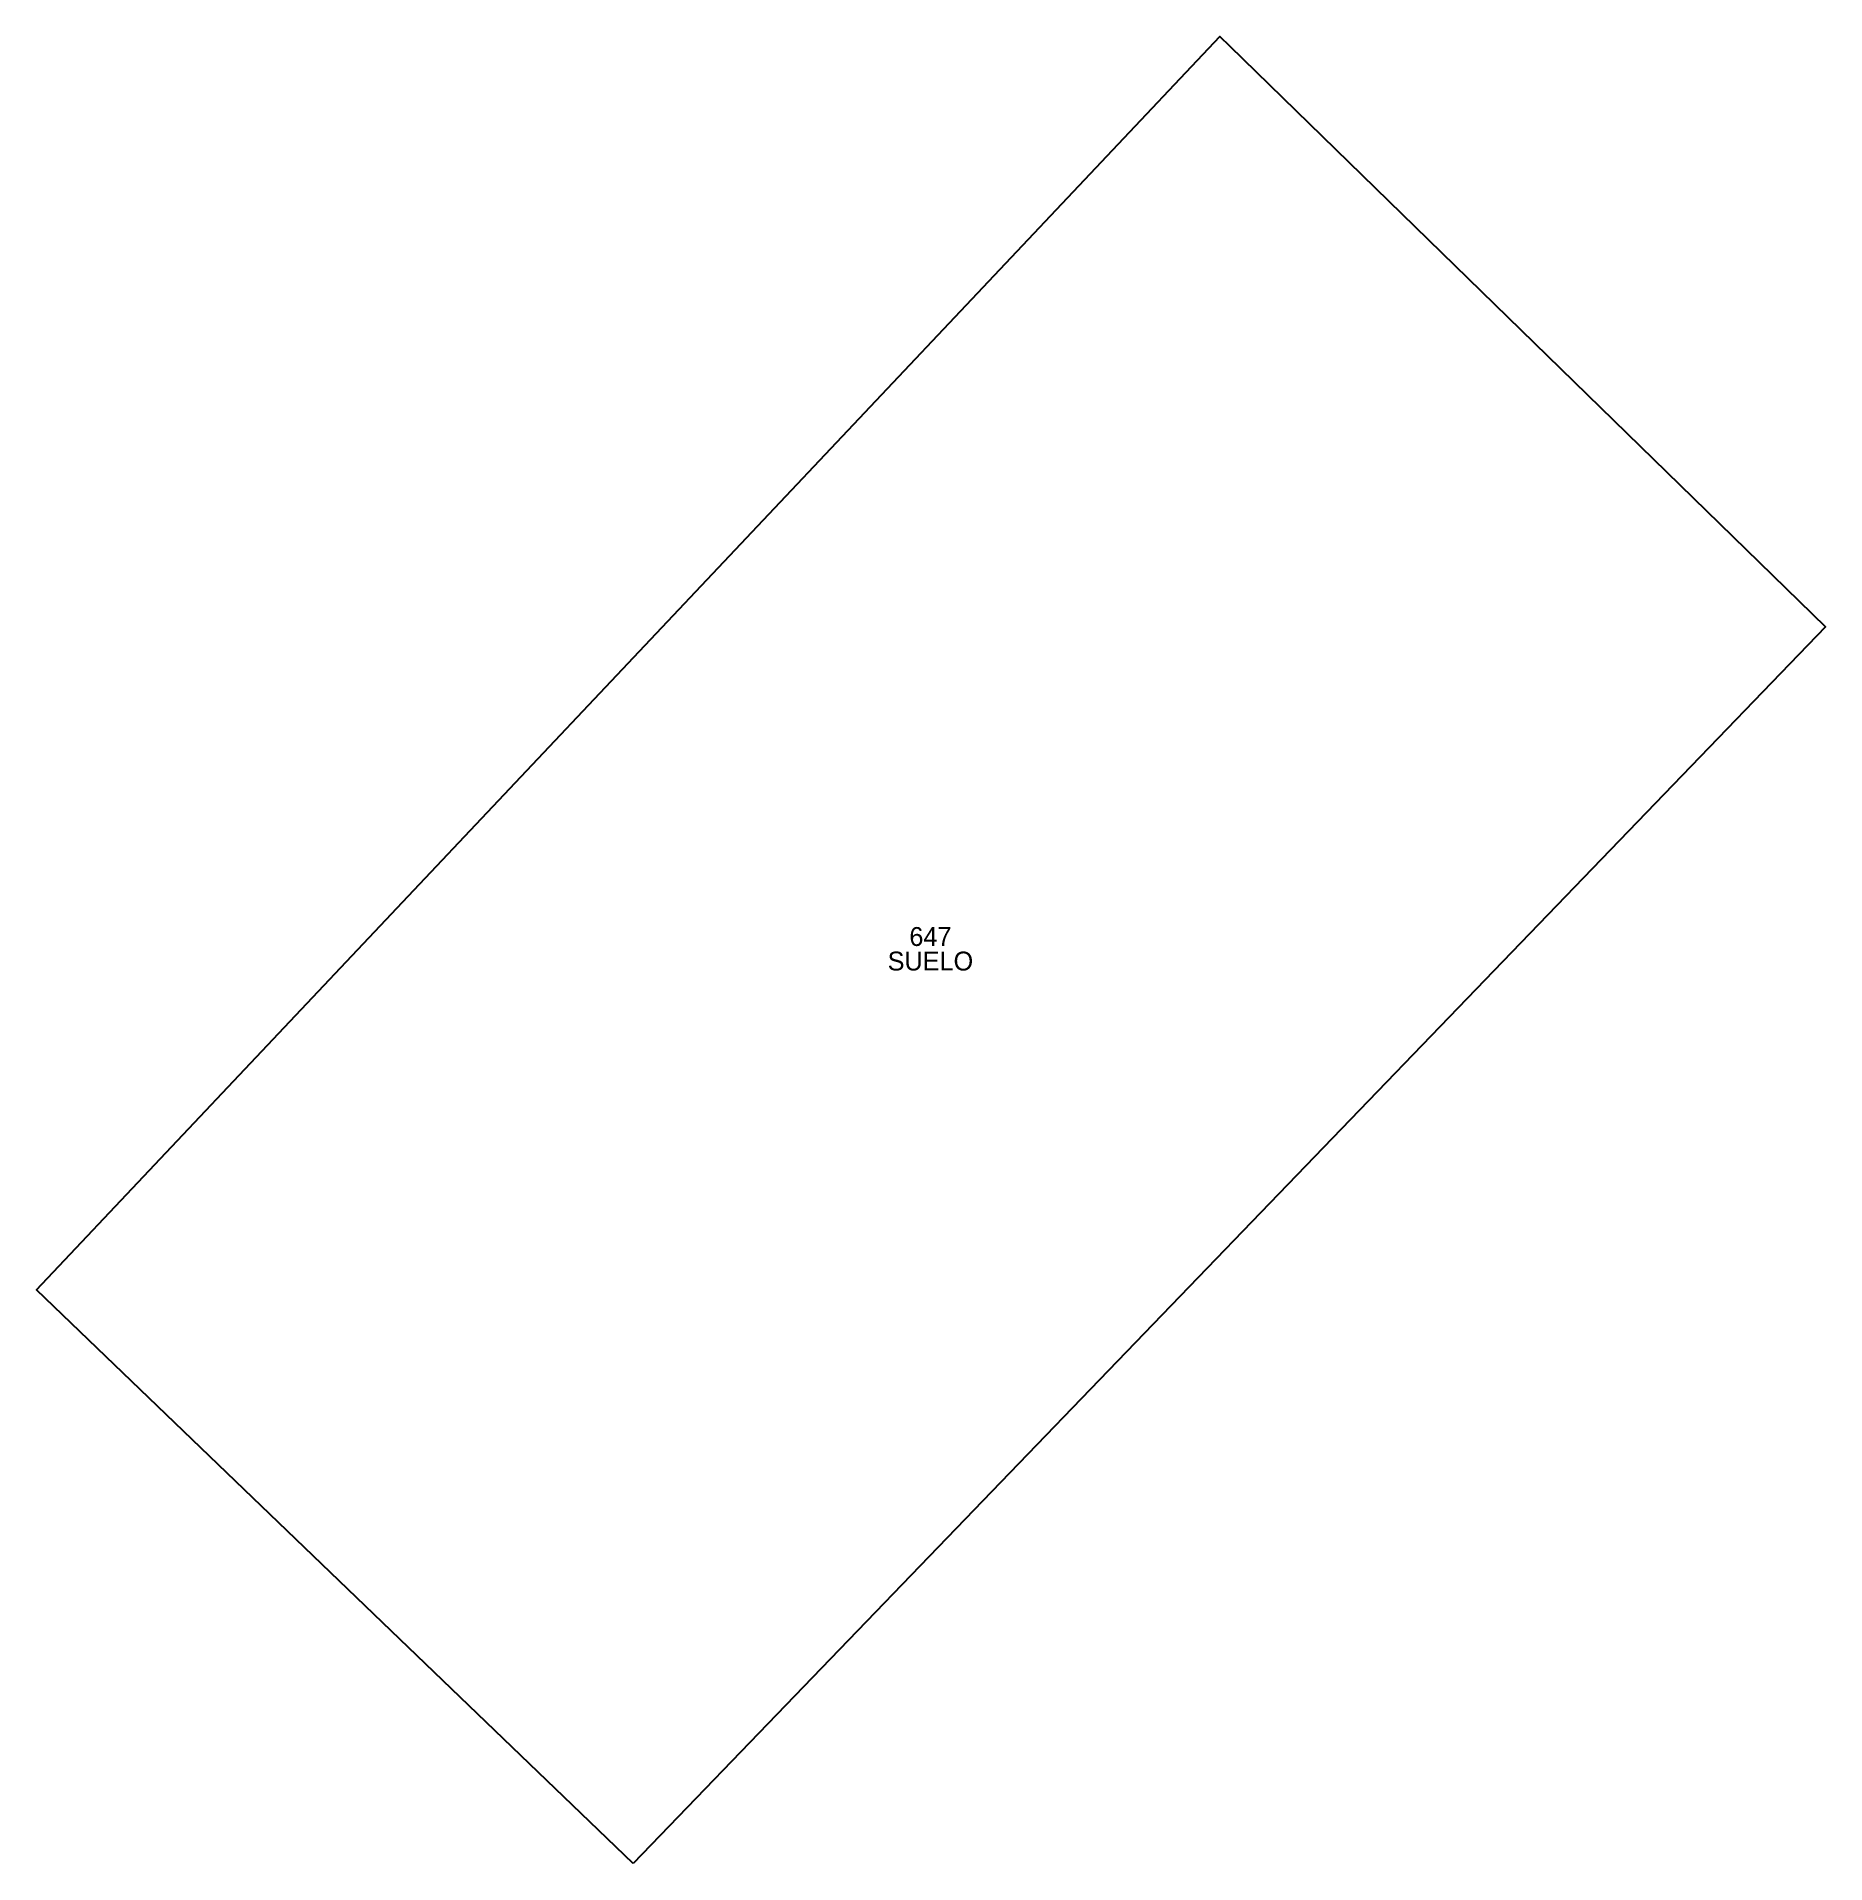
# Model space of a CAD drawing. Header units: metres. Extents: x 483546.5 to 483584.5, y 4631419 to 4631457.7.
import ezdxf
from ezdxf.enums import TextEntityAlignment as Align

# ---------------------------------------------------------------- set-up
doc = ezdxf.new("R2010")
doc.units = ezdxf.units.M

msp = doc.modelspace()

# ---------------------------------------------------------------- linework, layer by layer
at = {"layer": 'PG-LP'}
msp.add_lwpolyline([(483559.1975, 4631418.9515), (483546.549, 4631431.1135), (483571.635, 4631457.677), (483571.8375, 4631457.4795), (483584.476, 4631445.163), (483559.1975, 4631418.9515)], dxfattribs=at)

# ---------------------------------------------------------------- texts
at = {"layer": 'PG-AA'}
msp.add_text('SUELO', height=0.4, dxfattribs=at).set_placement((483565.5, 4631438.28), align=Align.TOP_CENTER)
at = {"layer": 'PG-AS'}
msp.add_text('647', height=0.4, dxfattribs=at).set_placement((483565.5, 4631438.28), align=Align.BOTTOM_CENTER)

doc.saveas('drawing.dxf')
